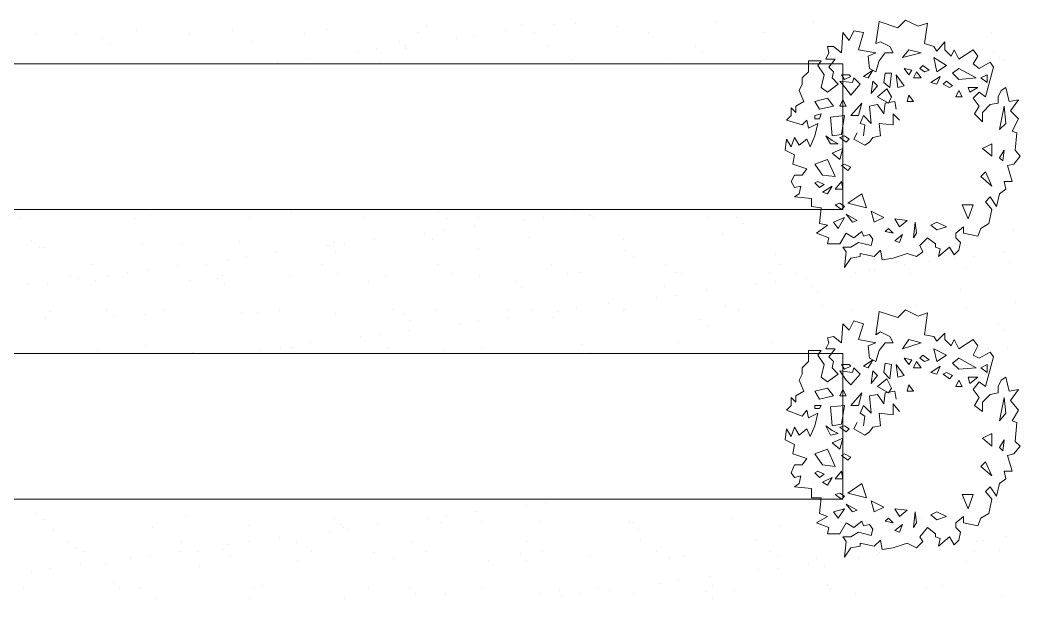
# Model space of a CAD drawing. Header units: millimetres. Extents: x 51.3 to 71.5, y 31.8 to 61.9.
# Drawn here: x 67.231 to 69.991, y 40.909 to 42.504 of the extents above; entities that cross this region are included whole.
import ezdxf

# ---------------------------------------------------------------- set-up
doc = ezdxf.new("R2010")
doc.units = ezdxf.units.MM
for name, color, linetype, true_color in [('PDF_05-hatch', 7, 'Continuous', 0x136633), ('PDF_PISO', 7, 'Continuous', 0xb9b9b9), ('PDF_Vegetação', 7, 'Continuous', 0x00dd37)]:
    doc.layers.add(name, color=color, linetype=linetype, true_color=true_color)
doc.layers.add('PDF_COTAS', color=1, linetype='Continuous')

msp = doc.modelspace()

# ---------------------------------------------------------------- linework, layer by layer
at = {"layer": 'PDF_05-hatch', "lineweight": 5}
for points in [[(69.6671, 42.4003), (69.719, 42.4133), (69.6844, 42.4219)], [(69.7536, 42.4003), (69.7882, 42.3787), (69.7622, 42.3614)], [(69.6714, 42.37), (69.693, 42.3657), (69.6844, 42.3527)], [(69.7147, 42.37), (69.7276, 42.3614), (69.7406, 42.3657), (69.7233, 42.3787)], [(69.8703, 42.3441), (69.8227, 42.3398), (69.8055, 42.357), (69.8227, 42.37)], [(69.4942, 42.3354), (69.5114, 42.3138), (69.5244, 42.2965), (69.5504, 42.3268), (69.5331, 42.3441), (69.5287, 42.3311)], [(69.4985, 42.3527), (69.5071, 42.3398), (69.5244, 42.3484), (69.5201, 42.3527)], [(69.559, 42.3484), (69.572, 42.3441), (69.5849, 42.3657)], [(69.6152, 42.3311), (69.6325, 42.3181), (69.6368, 42.357), (69.6195, 42.357)], [(69.6498, 42.3527), (69.6714, 42.3225), (69.6541, 42.3181)], [(69.6974, 42.3441), (69.719, 42.3441), (69.706, 42.3614)], [(69.7449, 42.3311), (69.7622, 42.3268), (69.7709, 42.3484)], [(69.8833, 42.3441), (69.9006, 42.3311), (69.9006, 42.3527)], [(69.5849, 42.3354), (69.5979, 42.3225), (69.5806, 42.3008)], [(69.5979, 42.2922), (69.6282, 42.2749), (69.6368, 42.2922), (69.6239, 42.3138)], [(69.7795, 42.3268), (69.7968, 42.3181), (69.8055, 42.3225), (69.7882, 42.3354)], [(69.8487, 42.3181), (69.853, 42.3052), (69.8746, 42.3181)], [(69.425, 42.2792), (69.4379, 42.2576), (69.4769, 42.2662), (69.4596, 42.2879)], [(69.6801, 42.2792), (69.6974, 42.2792), (69.6844, 42.2965)], [(69.8141, 42.2922), (69.8314, 42.2922), (69.8227, 42.3095)], [(69.4942, 42.2662), (69.5114, 42.2662), (69.5028, 42.2835)], [(69.5244, 42.2403), (69.546, 42.2403), (69.5547, 42.2749)], [(69.425, 42.2317), (69.4379, 42.2317), (69.4423, 42.2446), (69.425, 42.2403)], [(69.4725, 42.1841), (69.4985, 42.1884), (69.5071, 42.2403), (69.4682, 42.236)], [(69.4898, 42.1625), (69.4682, 42.1625), (69.4552, 42.1841), (69.4725, 42.1711)], [(69.4942, 42.1798), (69.5114, 42.1668), (69.5201, 42.1755), (69.5071, 42.1841)], [(69.4725, 42.1365), (69.4942, 42.1192), (69.5028, 42.1495)], [(69.9135, 42.1279), (69.8876, 42.1495), (69.9135, 42.1625)], [(69.425, 42.1063), (69.4466, 42.076), (69.4812, 42.0717), (69.4596, 42.1192)], [(69.4985, 42.102), (69.5158, 42.089), (69.5244, 42.0976), (69.5071, 42.1063)], [(69.8833, 42.0717), (69.8962, 42.0847), (69.9135, 42.0457)], [(69.425, 42.0544), (69.4379, 42.0414), (69.4509, 42.0501), (69.4336, 42.0587)], [(69.4466, 42.0285), (69.4596, 42.0241), (69.4725, 42.0457)], [(69.4812, 42.0371), (69.5028, 42.0371), (69.4985, 42.0587)], [(69.5158, 41.9982), (69.5677, 41.9852), (69.5547, 42.0241)], [(69.4812, 41.9939), (69.4985, 41.9809), (69.5071, 41.9895), (69.4942, 41.9982)], [(69.8487, 41.955), (69.8314, 41.9939), (69.8617, 41.9939)], [(69.4898, 41.929), (69.5071, 41.9593), (69.4769, 41.9463)], [(69.5114, 41.9679), (69.5287, 41.9463), (69.5417, 41.9506)], [(69.5806, 41.9766), (69.5893, 41.9463), (69.6152, 41.9593)], [(69.6455, 41.955), (69.6585, 41.9333), (69.6801, 41.9506)], [(69.6195, 41.9204), (69.6412, 41.916), (69.6282, 41.929)], [(69.7017, 41.9463), (69.706, 41.916), (69.6974, 41.9031)], [(69.7449, 41.9377), (69.7622, 41.9247), (69.7882, 41.9333), (69.7622, 41.9463)], [(69.6455, 41.8944), (69.6585, 41.8901), (69.6671, 41.9117)], [(69.6671, 41.5961), (69.719, 41.6134), (69.6844, 41.622)], [(69.7536, 41.5961), (69.7882, 41.5788), (69.7622, 41.5615)], [(69.6714, 41.5702), (69.693, 41.5658), (69.6844, 41.5529)], [(69.7147, 41.5702), (69.7276, 41.5615), (69.7406, 41.5658), (69.7233, 41.5788)], [(69.8703, 41.5442), (69.8227, 41.5399), (69.8055, 41.5572), (69.8227, 41.5702)], [(69.4942, 41.5356), (69.5114, 41.5096), (69.5244, 41.4966), (69.5504, 41.5269), (69.5331, 41.5442), (69.5287, 41.5312)], [(69.4985, 41.5529), (69.5071, 41.5399), (69.5244, 41.5485), (69.5201, 41.5529)], [(69.559, 41.5485), (69.572, 41.5442), (69.5849, 41.5658)], [(69.6152, 41.5312), (69.6325, 41.5139), (69.6368, 41.5529), (69.6195, 41.5572)], [(69.6498, 41.5529), (69.6714, 41.5226), (69.6541, 41.5183)], [(69.6974, 41.5442), (69.719, 41.5442), (69.706, 41.5615)], [(69.7449, 41.5312), (69.7622, 41.5269), (69.7709, 41.5485)], [(69.8833, 41.5442), (69.9006, 41.5312), (69.9006, 41.5529)], [(69.5849, 41.5356), (69.5979, 41.5226), (69.5806, 41.501)], [(69.5979, 41.4923), (69.6282, 41.475), (69.6368, 41.488), (69.6239, 41.5139)], [(69.7795, 41.5269), (69.7968, 41.5139), (69.8055, 41.5226), (69.7882, 41.5312)], [(69.8487, 41.5183), (69.853, 41.501), (69.8746, 41.5183)], [(69.425, 41.4794), (69.4379, 41.4577), (69.4769, 41.4664), (69.4596, 41.488)], [(69.6801, 41.4794), (69.6974, 41.4794), (69.6844, 41.4966)], [(69.8141, 41.4923), (69.8314, 41.4923), (69.8227, 41.5096)], [(69.4942, 41.4664), (69.5114, 41.4664), (69.5028, 41.4837)], [(69.5244, 41.4404), (69.546, 41.4404), (69.5547, 41.475)], [(69.425, 41.4318), (69.4379, 41.4318), (69.4423, 41.4404), (69.425, 41.4404)], [(69.4725, 41.3842), (69.4985, 41.3886), (69.5071, 41.4404), (69.4682, 41.4361)], [(69.4898, 41.3626), (69.4682, 41.3583), (69.4552, 41.3842), (69.4725, 41.3713)], [(69.4942, 41.3799), (69.5114, 41.3669), (69.5201, 41.3756), (69.5071, 41.3842)], [(69.4725, 41.3367), (69.4942, 41.3194), (69.5028, 41.3496)], [(69.9135, 41.328), (69.8876, 41.3496), (69.9135, 41.3626)], [(69.425, 41.3064), (69.4466, 41.2761), (69.4812, 41.2718), (69.4596, 41.3194)], [(69.4985, 41.3021), (69.5158, 41.2891), (69.5244, 41.2978), (69.5071, 41.3064)], [(69.8833, 41.2718), (69.8962, 41.2848), (69.9135, 41.2459)], [(69.425, 41.2545), (69.4379, 41.2416), (69.4509, 41.2502), (69.4336, 41.2589)], [(69.4466, 41.2286), (69.4596, 41.2199), (69.4725, 41.2416)], [(69.4812, 41.2372), (69.5028, 41.2372), (69.4985, 41.2589)], [(69.5158, 41.1983), (69.5677, 41.1853), (69.5547, 41.2243)], [(69.4812, 41.194), (69.4985, 41.181), (69.5071, 41.1897), (69.4942, 41.1983)], [(69.8487, 41.1551), (69.8314, 41.194), (69.8617, 41.194)], [(69.4898, 41.1291), (69.5071, 41.1551), (69.4769, 41.1464)], [(69.5114, 41.1681), (69.5287, 41.1464), (69.5417, 41.1508)], [(69.5806, 41.1767), (69.5893, 41.1464), (69.6152, 41.1594)], [(69.6455, 41.1551), (69.6585, 41.1335), (69.6801, 41.1508)], [(69.6195, 41.1205), (69.6412, 41.1162), (69.6282, 41.1291)], [(69.7017, 41.1464), (69.706, 41.1162), (69.6974, 41.1032)], [(69.7449, 41.1378), (69.7622, 41.1248), (69.7882, 41.1335), (69.7622, 41.1464)], [(69.6455, 41.0946), (69.6585, 41.0902), (69.6671, 41.1118)]]:
    msp.add_lwpolyline(points, close=True, dxfattribs=at)
for points in [[(69.559, 42.1841), (69.5633, 42.2144), (69.5504, 42.2187), (69.559, 42.2403), (69.5806, 42.2187), (69.5763, 42.2662), (69.5979, 42.2706), (69.6152, 42.2446), (69.6195, 42.2749), (69.6455, 42.2792), (69.6498, 42.2576)], [(69.6585, 42.2273), (69.6412, 42.2446), (69.6412, 42.2144), (69.6022, 42.2187), (69.6066, 42.1841), (69.5849, 42.1798), (69.5763, 42.1668), (69.5633, 42.1582), (69.5331, 42.1755), (69.5417, 42.1927)], [(69.559, 41.3842), (69.5633, 41.4102), (69.5504, 41.4188), (69.559, 41.4404), (69.5806, 41.4188), (69.5763, 41.4664), (69.5979, 41.4707), (69.6152, 41.4448), (69.6195, 41.475), (69.6455, 41.4794), (69.6498, 41.4577)], [(69.6585, 41.4231), (69.6412, 41.4448), (69.6412, 41.4145), (69.6022, 41.4188), (69.6066, 41.3842), (69.5849, 41.3799), (69.5763, 41.3669), (69.5633, 41.3583), (69.5331, 41.3756), (69.5417, 41.3929)]]:
    msp.add_lwpolyline(points, dxfattribs=at)
at = {"layer": 'PDF_COTAS', "color": 114, "lineweight": 5, "true_color": 0x139a47}
for points in [[(69.8876, 42.223), (69.8876, 42.249), (69.9092, 42.2706), (69.9308, 42.2749), (69.9308, 42.2922), (69.9395, 42.3095), (69.9525, 42.3181), (69.9611, 42.2792), (69.987, 42.2835), (69.9654, 42.2533), (69.987, 42.2317), (69.9698, 42.1971), (69.9827, 42.1927), (69.9784, 42.1452), (69.9914, 42.1279), (69.9741, 42.1063), (69.9568, 42.102), (69.9698, 42.0587), (69.9481, 42.0587), (69.9525, 42.0371), (69.9352, 42.0241), (69.9265, 41.9895), (69.9092, 42.0155), (69.8962, 42.0025), (69.9135, 41.9809), (69.9049, 41.942), (69.8833, 41.929), (69.8746, 41.9074), (69.8357, 41.916), (69.8357, 41.9333), (69.8141, 41.916), (69.8141, 41.9031), (69.8271, 41.8901), (69.8227, 41.8685), (69.8098, 41.8555), (69.7968, 41.8771), (69.7665, 41.8512), (69.7709, 41.8728), (69.7579, 41.8771), (69.7579, 41.8858), (69.7363, 41.9031), (69.7147, 41.8814), (69.7233, 41.8642), (69.706, 41.8512), (69.6801, 41.8598), (69.6412, 41.8469), (69.6109, 41.8425), (69.6066, 41.8685), (69.5893, 41.8512), (69.5504, 41.8598), (69.5504, 41.8512), (69.5244, 41.8469), (69.5071, 41.8209), (69.5114, 41.8642), (69.5028, 41.8771), (69.5244, 41.8771), (69.546, 41.8901), (69.5806, 41.8814), (69.5849, 41.8987), (69.5763, 41.9117), (69.559, 41.9074), (69.5547, 41.9204), (69.5331, 41.9031), (69.5114, 41.916), (69.4942, 41.8858), (69.4596, 41.8858), (69.4639, 41.9031), (69.4293, 41.916), (69.4596, 41.9377), (69.4379, 41.942), (69.4423, 41.9852), (69.4163, 41.9895), (69.4163, 42.0112), (69.3688, 42.0155), (69.3817, 42.0241), (69.3861, 42.0457), (69.3688, 42.0414), (69.3601, 42.0587), (69.3688, 42.076), (69.3904, 42.076), (69.4034, 42.0933), (69.3644, 42.1063), (69.3688, 42.1322), (69.3428, 42.1452), (69.3472, 42.1755), (69.3601, 42.1538), (69.3688, 42.1798), (69.3817, 42.1582), (69.4034, 42.1755), (69.412, 42.1538), (69.425, 42.1841), (69.4336, 42.2187), (69.4077, 42.2057), (69.4034, 42.2273), (69.3904, 42.2144), (69.3472, 42.2273), (69.3601, 42.2403), (69.3601, 42.2619), (69.3731, 42.249), (69.3731, 42.2662), (69.3947, 42.2792), (69.3817, 42.3095), (69.3904, 42.3268), (69.3904, 42.3441), (69.4077, 42.3614), (69.4077, 42.3916), (69.4423, 42.3916), (69.4336, 42.3787), (69.4509, 42.3527), (69.4423, 42.3181), (69.4596, 42.3052), (69.4898, 42.3268), (69.4725, 42.3441), (69.4769, 42.3614), (69.4639, 42.3743), (69.4812, 42.396), (69.4552, 42.396), (69.4639, 42.4133), (69.4596, 42.4305), (69.4769, 42.4305), (69.4985, 42.4133), (69.5028, 42.4695), (69.5201, 42.4478), (69.5331, 42.4738), (69.559, 42.4695), (69.546, 42.4219), (69.5936, 42.4133), (69.572, 42.4046), (69.5763, 42.37), (69.5936, 42.3614), (69.6022, 42.3916), (69.6195, 42.4133), (69.6412, 42.4133), (69.6325, 42.4305), (69.6066, 42.4435), (69.5936, 42.4392), (69.6022, 42.4997), (69.6541, 42.4824), (69.6757, 42.504), (69.7103, 42.4868), (69.7363, 42.4954), (69.7276, 42.4392), (69.7536, 42.4305), (69.7622, 42.4176), (69.7838, 42.4435), (69.7838, 42.4219), (69.8011, 42.4046), (69.8098, 42.4219), (69.8227, 42.396), (69.8617, 42.4219), (69.8746, 42.4046), (69.8617, 42.383), (69.879, 42.37), (69.9092, 42.3873), (69.9179, 42.3743), (69.8962, 42.2922), (69.879, 42.3052), (69.8617, 42.2879), (69.879, 42.2662), (69.866, 42.2446)], [(69.8876, 41.4231), (69.8876, 41.4491), (69.9092, 41.4707), (69.9308, 41.475), (69.9308, 41.4923), (69.9395, 41.5096), (69.9525, 41.5183), (69.9611, 41.4794), (69.987, 41.4837), (69.9654, 41.4534), (69.987, 41.4275), (69.9698, 41.3972), (69.9827, 41.3929), (69.9784, 41.341), (69.9914, 41.328), (69.9741, 41.3064), (69.9568, 41.3021), (69.9698, 41.2589), (69.9481, 41.2589), (69.9525, 41.2372), (69.9352, 41.2243), (69.9265, 41.1897), (69.9092, 41.2156), (69.8962, 41.2026), (69.9135, 41.181), (69.9049, 41.1421), (69.8833, 41.1291), (69.8746, 41.1075), (69.8357, 41.1162), (69.8357, 41.1335), (69.8141, 41.1162), (69.8141, 41.1032), (69.8271, 41.0902), (69.8227, 41.0686), (69.8098, 41.0556), (69.7968, 41.0773), (69.7665, 41.0513), (69.7709, 41.0729), (69.7579, 41.0773), (69.7579, 41.0859), (69.7363, 41.1032), (69.7147, 41.0773), (69.7233, 41.0643), (69.706, 41.047), (69.6801, 41.06), (69.6412, 41.047), (69.6109, 41.0427), (69.6066, 41.0686), (69.5893, 41.0513), (69.5504, 41.06), (69.5504, 41.0513), (69.5244, 41.047), (69.5071, 41.0211), (69.5114, 41.0643), (69.5028, 41.0773), (69.5244, 41.0773), (69.546, 41.0902), (69.5806, 41.0816), (69.5849, 41.0989), (69.5763, 41.1118), (69.559, 41.1075), (69.5547, 41.1205), (69.5331, 41.1032), (69.5114, 41.1162), (69.4942, 41.0859), (69.4596, 41.0859), (69.4639, 41.1032), (69.4293, 41.1162), (69.4596, 41.1335), (69.4379, 41.1421), (69.4423, 41.1853), (69.4163, 41.1853), (69.4163, 41.2113), (69.3688, 41.2156), (69.3817, 41.2243), (69.3861, 41.2459), (69.3688, 41.2416), (69.3601, 41.2545), (69.3688, 41.2761), (69.3904, 41.2761), (69.4034, 41.2934), (69.3644, 41.3064), (69.3688, 41.3324), (69.3428, 41.3453), (69.3472, 41.3756), (69.3601, 41.354), (69.3688, 41.3799), (69.3817, 41.3583), (69.4034, 41.3756), (69.412, 41.354), (69.425, 41.3842), (69.4336, 41.4188), (69.4077, 41.4059), (69.4034, 41.4275), (69.3904, 41.4102), (69.3472, 41.4275), (69.3601, 41.4404), (69.3601, 41.4621), (69.3731, 41.4491), (69.3731, 41.4664), (69.3947, 41.4794), (69.3817, 41.5096), (69.3904, 41.5269), (69.3904, 41.5442), (69.4077, 41.5615), (69.4077, 41.5918), (69.4423, 41.5918), (69.4336, 41.5788), (69.4509, 41.5529), (69.4423, 41.5183), (69.4596, 41.5053), (69.4898, 41.5269), (69.4725, 41.5442), (69.4769, 41.5615), (69.4639, 41.5745), (69.4812, 41.5961), (69.4552, 41.5961), (69.4639, 41.6134), (69.4596, 41.6264), (69.4769, 41.6307), (69.4985, 41.6134), (69.5028, 41.6653), (69.5201, 41.648), (69.5331, 41.6739), (69.559, 41.6653), (69.546, 41.622), (69.5936, 41.6134), (69.572, 41.6047), (69.5763, 41.5702), (69.5936, 41.5615), (69.6022, 41.5918), (69.6195, 41.6134), (69.6412, 41.6134), (69.6325, 41.6307), (69.6066, 41.6437), (69.5936, 41.635), (69.6022, 41.6999), (69.6541, 41.6826), (69.6757, 41.7042), (69.7103, 41.6869), (69.7363, 41.6955), (69.7276, 41.635), (69.7536, 41.6307), (69.7622, 41.6177), (69.7838, 41.6393), (69.7838, 41.622), (69.8011, 41.6047), (69.8098, 41.622), (69.8227, 41.5961), (69.8617, 41.622), (69.8746, 41.6047), (69.8617, 41.5788), (69.879, 41.5702), (69.9092, 41.5874), (69.9179, 41.5745), (69.8962, 41.4923), (69.879, 41.5053), (69.8617, 41.4837), (69.879, 41.4621), (69.866, 41.4404)]]:
    msp.add_lwpolyline(points, close=True, dxfattribs=at)
at = {"layer": 'PDF_COTAS', "color": 109, "lineweight": 5, "true_color": 0x136633}
for points in [[(69.9352, 42.2014), (69.9525, 42.2187), (69.9481, 42.2662)], [(69.9352, 42.1236), (69.9438, 42.1149), (69.9481, 42.1452)], [(69.9352, 41.3972), (69.9525, 41.4188), (69.9481, 41.4621)], [(69.9352, 41.3237), (69.9438, 41.3151), (69.9481, 41.3453)]]:
    msp.add_lwpolyline(points, close=True, dxfattribs=at)
at = {"layer": 'PDF_PISO', "lineweight": 5}
for points in [[(64.5004, 42.383), (69.5028, 42.383), (69.5028, 41.9809), (64.5004, 41.9809)], [(64.5004, 41.5831), (69.5028, 41.5831), (69.5028, 41.181), (64.5004, 41.181)]]:
    msp.add_lwpolyline(points, close=True, dxfattribs=at)
at = {"layer": 'PDF_Vegetação', "lineweight": 5}
for points in [[(67.8166, 42.4781), (67.8166, 42.4781)], [(68.076, 42.4781), (68.076, 42.4781)], [(68.3527, 42.4868), (68.3527, 42.4868)], [(68.6165, 42.4911), (68.6165, 42.4911)], [(68.7073, 42.4911), (68.7073, 42.4911)], [(68.7635, 42.4954), (68.7635, 42.4954)], [(68.8802, 42.4868), (68.8802, 42.4868)], [(69.1526, 42.4997), (69.1526, 42.4997)], [(69.4207, 42.4997), (69.4207, 42.4997)], [(69.4207, 42.4997), (69.4207, 42.4997)], [(69.6801, 42.4997), (69.6801, 42.4997)], [(67.2761, 42.4651), (67.2761, 42.4651)], [(67.3842, 42.4651), (67.3842, 42.4651)], [(67.4577, 42.4522), (67.4577, 42.4522)], [(67.5529, 42.4738), (67.5529, 42.4738)], [(67.6999, 42.4651), (67.6999, 42.4651)], [(68.0155, 42.4651), (68.0155, 42.4651)], [(68.3311, 42.4695), (68.3311, 42.4695)], [(68.4349, 42.4522), (68.4349, 42.4522)], [(68.4868, 42.4608), (68.4868, 42.4608)], [(68.5732, 42.4738), (68.5732, 42.4738)], [(68.6511, 42.4695), (68.6511, 42.4695)], [(68.9667, 42.4695), (68.9667, 42.4695)], [(69.2823, 42.4695), (69.2823, 42.4695)], [(69.5979, 42.4695), (69.5979, 42.4695)], [(69.9135, 42.4695), (69.9135, 42.4695)], [(67.4794, 42.4392), (67.4794, 42.4392)], [(67.8728, 42.4435), (67.8728, 42.4435)], [(68.2144, 42.4262), (68.2144, 42.4262)], [(68.2792, 42.4435), (68.2792, 42.4435)], [(68.2965, 42.4349), (68.2965, 42.4349)], [(68.2965, 42.4262), (68.2965, 42.4262)], [(68.69, 42.4349), (68.69, 42.4349)], [(69.0964, 42.4305), (69.0964, 42.4305)], [(68.0241, 42.4003), (68.0241, 42.4003)], [(68.1625, 42.4176), (68.1625, 42.4176)], [(68.7548, 42.396), (68.7548, 42.396)], [(69.0229, 42.396), (69.0229, 42.396)], [(69.1137, 42.4133), (69.1137, 42.4133)], [(69.2823, 42.396), (69.2823, 42.396)], [(69.5114, 42.4219), (69.5114, 42.4219)], [(69.5547, 42.4046), (69.5547, 42.4046)], [(69.8227, 42.4089), (69.8227, 42.4089)], [(69.9179, 42.4176), (69.9179, 42.4176)], [(69.9352, 42.4003), (69.9352, 42.4003)], [(67.942, 42.3873), (67.942, 42.3873)], [(68.223, 42.3873), (68.223, 42.3873)], [(68.4824, 42.383), (68.4824, 42.383)], [(69.8962, 42.383), (69.8962, 42.383)], [(69.9481, 42.3916), (69.9481, 42.3916)], [(67.2329, 41.955), (67.2329, 41.955)], [(67.4318, 41.9809), (67.4318, 41.9809)], [(67.5485, 41.955), (67.5485, 41.955)], [(67.5874, 41.9679), (67.5874, 41.9679)], [(67.6955, 41.9809), (67.6955, 41.9809)], [(67.8642, 41.9593), (67.8642, 41.9593)], [(67.9809, 41.9722), (67.9809, 41.9722)], [(68.1798, 41.9593), (68.1798, 41.9593)], [(68.3873, 41.9722), (68.3873, 41.9722)], [(68.4089, 41.955), (68.4089, 41.955)], [(68.4954, 41.9593), (68.4954, 41.9593)], [(68.677, 41.9593), (68.677, 41.9593)], [(68.7591, 41.9722), (68.7591, 41.9722)], [(68.8024, 41.9636), (68.8024, 41.9636)], [(68.8153, 41.9593), (68.8153, 41.9593)], [(69.131, 41.9593), (69.131, 41.9593)], [(69.2088, 41.9593), (69.2088, 41.9593)], [(69.4466, 41.9593), (69.4466, 41.9593)], [(69.7622, 41.9593), (69.7622, 41.9593)], [(68.4868, 41.9333), (68.4868, 41.9333)], [(68.6251, 41.9506), (68.6251, 41.9506)], [(69.2261, 41.942), (69.2261, 41.942)], [(69.6195, 41.9506), (69.6195, 41.9506)], [(68.21, 41.8987), (68.21, 41.8987)], [(68.3484, 41.916), (68.3484, 41.916)], [(68.37, 41.8987), (68.37, 41.8987)], [(68.4003, 41.9247), (68.4003, 41.9247)], [(68.6381, 41.9031), (68.6381, 41.9031)], [(68.8975, 41.8987), (68.8975, 41.8987)], [(69.1699, 41.9117), (69.1699, 41.9117)], [(69.4379, 41.916), (69.4379, 41.916)], [(69.6974, 41.9117), (69.6974, 41.9117)], [(69.9741, 41.9247), (69.9741, 41.9247)], [(67.2632, 41.8944), (67.2632, 41.8944)], [(67.2848, 41.8771), (67.2848, 41.8771)], [(67.2978, 41.8771), (67.2978, 41.8771)], [(67.5702, 41.8858), (67.5702, 41.8858)], [(67.6782, 41.8858), (67.6782, 41.8858)], [(67.8382, 41.8901), (67.8382, 41.8901)], [(68.076, 41.8814), (68.076, 41.8814)], [(68.0847, 41.8814), (68.0847, 41.8814)], [(68.0976, 41.8901), (68.0976, 41.8901)], [(68.1279, 41.8858), (68.1279, 41.8858)], [(68.4954, 41.8728), (68.4954, 41.8728)], [(67.8555, 41.8512), (67.8555, 41.8512)], [(67.9377, 41.8642), (67.9377, 41.8642)], [(68.102, 41.8642), (68.102, 41.8642)], [(68.9018, 41.8685), (68.9018, 41.8685)], [(68.9234, 41.8512), (68.9234, 41.8512)], [(69.3169, 41.8598), (69.3169, 41.8598)], [(69.7233, 41.8555), (69.7233, 41.8555)], [(69.8098, 41.8469), (69.8098, 41.8469)], [(69.8617, 41.8512), (69.8617, 41.8512)], [(69.9481, 41.8642), (69.9481, 41.8642)], [(67.4318, 41.8296), (67.4318, 41.8296)], [(67.5831, 41.8166), (67.5831, 41.8166)], [(67.6653, 41.8252), (67.6653, 41.8252)], [(67.7474, 41.8296), (67.7474, 41.8296)], [(67.8036, 41.8425), (67.8036, 41.8425)], [(68.0674, 41.8296), (68.0674, 41.8296)], [(68.383, 41.8296), (68.383, 41.8296)], [(68.6986, 41.8296), (68.6986, 41.8296)], [(69.0142, 41.8296), (69.0142, 41.8296)], [(69.3299, 41.8296), (69.3299, 41.8296)], [(69.5763, 41.8166), (69.5763, 41.8166)], [(69.5893, 41.8166), (69.5893, 41.8166)], [(69.6498, 41.8339), (69.6498, 41.8339)], [(69.6714, 41.8296), (69.6714, 41.8296)], [(69.7406, 41.8382), (69.7406, 41.8382)], [(69.84, 41.8209), (69.84, 41.8209)], [(69.9654, 41.8339), (69.9654, 41.8339)], [(67.3713, 41.795), (67.3713, 41.795)], [(67.3929, 41.7907), (67.3929, 41.7907)], [(67.475, 41.7993), (67.475, 41.7993)], [(67.5269, 41.8079), (67.5269, 41.8079)], [(67.7777, 41.7907), (67.7777, 41.7907)], [(67.7907, 41.7993), (67.7907, 41.7993)], [(67.9766, 41.795), (67.9766, 41.795)], [(68.1106, 41.8036), (68.1106, 41.8036)], [(68.2403, 41.7993), (68.2403, 41.7993)], [(68.4262, 41.8036), (68.4262, 41.8036)], [(68.4997, 41.795), (68.4997, 41.795)], [(68.7418, 41.8036), (68.7418, 41.8036)], [(68.7764, 41.8079), (68.7764, 41.8079)], [(69.0402, 41.8079), (69.0402, 41.8079)], [(69.0575, 41.8036), (69.0575, 41.8036)], [(69.2996, 41.8079), (69.2996, 41.8079)], [(69.3731, 41.8036), (69.3731, 41.8036)], [(69.399, 41.7907), (69.399, 41.7907)], [(69.5374, 41.8079), (69.5374, 41.8079)], [(69.6887, 41.8036), (69.6887, 41.8036)], [(67.2545, 41.7734), (67.2545, 41.7734)], [(67.3064, 41.7777), (67.3064, 41.7777)], [(67.4404, 41.7863), (67.4404, 41.7863)], [(67.6999, 41.7863), (67.6999, 41.7863)], [(67.795, 41.7734), (67.795, 41.7734)], [(68.1928, 41.782), (68.1928, 41.782)], [(68.5992, 41.782), (68.5992, 41.782)], [(68.6165, 41.7647), (68.6165, 41.7647)], [(69.0099, 41.769), (69.0099, 41.769)], [(69.265, 41.7734), (69.265, 41.7734)], [(69.3169, 41.782), (69.3169, 41.782)], [(69.4163, 41.769), (69.4163, 41.769)], [(68.9883, 41.7388), (68.9883, 41.7388)], [(69.0445, 41.7431), (69.0445, 41.7431)], [(69.1266, 41.7561), (69.1266, 41.7561)], [(69.4336, 41.7517), (69.4336, 41.7517)], [(69.8271, 41.7604), (69.8271, 41.7604)], [(68.7678, 41.7085), (68.7678, 41.7085)], [(68.8543, 41.7215), (68.8543, 41.7215)], [(69.1785, 41.7128), (69.1785, 41.7128)], [(69.4423, 41.7172), (69.4423, 41.7172)], [(69.706, 41.7172), (69.706, 41.7172)], [(69.8444, 41.7085), (69.8444, 41.7085)], [(69.9784, 41.7258), (69.9784, 41.7258)], [(67.3021, 41.6826), (67.3021, 41.6826)], [(67.3151, 41.6999), (67.3151, 41.6999)], [(67.4707, 41.7042), (67.4707, 41.7042)], [(67.4923, 41.6869), (67.4923, 41.6869)], [(67.5788, 41.6912), (67.5788, 41.6912)], [(67.6307, 41.7042), (67.6307, 41.7042)], [(67.8425, 41.6955), (67.8425, 41.6955)], [(67.8858, 41.6955), (67.8858, 41.6955)], [(67.9463, 41.7042), (67.9463, 41.7042)], [(68.102, 41.6912), (68.102, 41.6912)], [(68.2619, 41.7042), (68.2619, 41.7042)], [(68.2922, 41.6912), (68.2922, 41.6912)], [(68.3787, 41.7042), (68.3787, 41.7042)], [(68.5776, 41.7042), (68.5776, 41.7042)], [(68.5776, 41.6826), (68.5776, 41.6826)], [(68.6424, 41.7042), (68.6424, 41.7042)], [(68.7029, 41.6826), (68.7029, 41.6826)], [(68.7159, 41.6999), (68.7159, 41.6999)], [(68.8975, 41.7042), (68.8975, 41.7042)], [(68.9018, 41.7042), (68.9018, 41.7042)], [(69.1094, 41.6782), (69.1094, 41.6782)], [(69.2131, 41.7042), (69.2131, 41.7042)], [(69.5287, 41.7042), (69.5287, 41.7042)], [(68.3095, 41.6739), (68.3095, 41.6739)], [(68.4435, 41.6653), (68.4435, 41.6653)], [(68.4954, 41.6739), (68.4954, 41.6739)], [(69.131, 41.6609), (69.131, 41.6609)], [(69.5244, 41.6696), (69.5244, 41.6696)], [(69.9308, 41.6653), (69.9308, 41.6653)], [(68.1711, 41.6307), (68.1711, 41.6307)], [(68.223, 41.635), (68.223, 41.635)], [(68.3052, 41.648), (68.3052, 41.648)], [(69.8487, 41.6264), (69.8487, 41.6264)], [(69.9481, 41.648), (69.9481, 41.648)], [(67.5788, 41.6047), (67.5788, 41.6047)], [(67.9506, 41.6004), (67.9506, 41.6004)], [(67.9809, 41.6004), (67.9809, 41.6004)], [(67.9852, 41.6004), (67.9852, 41.6004)], [(68.0328, 41.6134), (68.0328, 41.6134)], [(68.249, 41.6004), (68.249, 41.6004)], [(68.5084, 41.6004), (68.5084, 41.6004)], [(68.7808, 41.6091), (68.7808, 41.6091)], [(69.0488, 41.6134), (69.0488, 41.6134)], [(69.3082, 41.6134), (69.3082, 41.6134)], [(69.5806, 41.622), (69.5806, 41.622)], [(69.9049, 41.5961), (69.9049, 41.5961)], [(69.9568, 41.6004), (69.9568, 41.6004)], [(67.4448, 41.5918), (67.4448, 41.5918)], [(67.7085, 41.5874), (67.7085, 41.5874)], [(67.8944, 41.5918), (67.8944, 41.5918)], [(68.0068, 41.5831), (68.0068, 41.5831)], [(68.4003, 41.5918), (68.4003, 41.5918)], [(68.8067, 41.5874), (68.8067, 41.5874)], [(68.7678, 41.181), (68.7678, 41.181)], [(68.6294, 41.1637), (68.6294, 41.1637)], [(68.6813, 41.1724), (68.6813, 41.1724)], [(67.2761, 41.1421), (67.2761, 41.1421)], [(67.6912, 41.1335), (67.6912, 41.1335)], [(68.0976, 41.1291), (68.0976, 41.1291)], [(68.357, 41.1291), (68.357, 41.1291)], [(68.4089, 41.1335), (68.4089, 41.1335)], [(68.4911, 41.1464), (68.4911, 41.1464)], [(69.1958, 41.1291), (69.1958, 41.1291)], [(69.4639, 41.1291), (69.4639, 41.1291)], [(69.7233, 41.1291), (69.7233, 41.1291)], [(67.2978, 41.1248), (67.2978, 41.1248)], [(67.5961, 41.1032), (67.5961, 41.1032)], [(67.8642, 41.1075), (67.8642, 41.1075)], [(68.1149, 41.1118), (68.1149, 41.1118)], [(68.1236, 41.1032), (68.1236, 41.1032)], [(68.1365, 41.0989), (68.1365, 41.0989)], [(68.2187, 41.1118), (68.2187, 41.1118)], [(68.396, 41.1162), (68.396, 41.1162)], [(68.5084, 41.1205), (68.5084, 41.1205)], [(68.664, 41.1205), (68.664, 41.1205)], [(68.9148, 41.1162), (68.9148, 41.1162)], [(68.9234, 41.1162), (68.9234, 41.1162)], [(68.9364, 41.0989), (68.9364, 41.0989)], [(69.3299, 41.1075), (69.3299, 41.1075)], [(69.7363, 41.1075), (69.7363, 41.1075)], [(67.3237, 41.0946), (67.3237, 41.0946)], [(67.9463, 41.0729), (67.9463, 41.0729)], [(68.0847, 41.0902), (68.0847, 41.0902)], [(69.7536, 41.0902), (69.7536, 41.0902)], [(69.9525, 41.0773), (69.9525, 41.0773)], [(67.3626, 41.0643), (67.3626, 41.0643)], [(67.3842, 41.047), (67.3842, 41.047)], [(67.6782, 41.0643), (67.6782, 41.0643)], [(67.808, 41.0556), (67.808, 41.0556)], [(67.8642, 41.0643), (67.8642, 41.0643)], [(67.9939, 41.0643), (67.9939, 41.0643)], [(68.3138, 41.0643), (68.3138, 41.0643)], [(68.6294, 41.0643), (68.6294, 41.0643)], [(68.9451, 41.0686), (68.9451, 41.0686)], [(69.2607, 41.0686), (69.2607, 41.0686)], [(69.5763, 41.0686), (69.5763, 41.0686)], [(69.8184, 41.0556), (69.8184, 41.0556)], [(69.8703, 41.0643), (69.8703, 41.0643)], [(69.8919, 41.0686), (69.8919, 41.0686)], [(67.4059, 41.0383), (67.4059, 41.0383)], [(67.5356, 41.0211), (67.5356, 41.0211)], [(67.5874, 41.0254), (67.5874, 41.0254)], [(67.6739, 41.0383), (67.6739, 41.0383)], [(67.7215, 41.0383), (67.7215, 41.0383)], [(67.7907, 41.0427), (67.7907, 41.0427)], [(67.8123, 41.0254), (67.8123, 41.0254)], [(68.0371, 41.0383), (68.0371, 41.0383)], [(68.2057, 41.034), (68.2057, 41.034)], [(68.2663, 41.0167), (68.2663, 41.0167)], [(68.3527, 41.0383), (68.3527, 41.0383)], [(68.6121, 41.0297), (68.6121, 41.0297)], [(68.6727, 41.0383), (68.6727, 41.0383)], [(68.8024, 41.0254), (68.8024, 41.0254)], [(68.9883, 41.0383), (68.9883, 41.0383)], [(69.0229, 41.0211), (69.0229, 41.0211)], [(69.0661, 41.0254), (69.0661, 41.0254)], [(69.3039, 41.0383), (69.3039, 41.0383)], [(69.3255, 41.0254), (69.3255, 41.0254)], [(69.4293, 41.0167), (69.4293, 41.0167)], [(69.546, 41.0211), (69.546, 41.0211)], [(69.5979, 41.0297), (69.5979, 41.0297)], [(69.6022, 41.034), (69.6022, 41.034)], [(69.6195, 41.0427), (69.6195, 41.0427)], [(69.6801, 41.0383), (69.6801, 41.0383)], [(69.866, 41.0383), (69.866, 41.0383)], [(69.9352, 41.0427), (69.9352, 41.0427)], [(67.3151, 40.9908), (67.3151, 40.9908)], [(67.3972, 41.0038), (67.3972, 41.0038)], [(67.4664, 41.0038), (67.4664, 41.0038)], [(67.7258, 40.9994), (67.7258, 40.9994)], [(67.9982, 41.0124), (67.9982, 41.0124)], [(68.5257, 41.0124), (68.5257, 41.0124)], [(68.6294, 41.0124), (68.6294, 41.0124)], [(69.3255, 40.9908), (69.3255, 40.9908)], [(69.4077, 41.0038), (69.4077, 41.0038)], [(69.4509, 40.9994), (69.4509, 40.9994)], [(69.8444, 41.0081), (69.8444, 41.0081)], [(67.2632, 40.9821), (67.2632, 40.9821)], [(69.1353, 40.9692), (69.1353, 40.9692)], [(69.2693, 40.9865), (69.2693, 40.9865)], [(67.2416, 40.9389), (67.2416, 40.9389)], [(67.488, 40.9519), (67.488, 40.9519)], [(67.5053, 40.9346), (67.5053, 40.9346)], [(67.5615, 40.9389), (67.5615, 40.9389)], [(67.8771, 40.9389), (67.8771, 40.9389)], [(67.8987, 40.9432), (67.8987, 40.9432)], [(68.1928, 40.9389), (68.1928, 40.9389)], [(68.3052, 40.9389), (68.3052, 40.9389)], [(68.5084, 40.9389), (68.5084, 40.9389)], [(68.824, 40.9389), (68.824, 40.9389)], [(68.9969, 40.9476), (68.9969, 40.9476)], [(69.0488, 40.9562), (69.0488, 40.9562)], [(69.1439, 40.9432), (69.1439, 40.9432)], [(69.4596, 40.9432), (69.4596, 40.9432)], [(69.4682, 40.9346), (69.4682, 40.9346)], [(69.732, 40.9346), (69.732, 40.9346)], [(69.7752, 40.9432), (69.7752, 40.9432)], [(67.6047, 40.9086), (67.6047, 40.9086)], [(67.8685, 40.9086), (67.8685, 40.9086)], [(68.1279, 40.9086), (68.1279, 40.9086)], [(68.3225, 40.9216), (68.3225, 40.9216)], [(68.4046, 40.9173), (68.4046, 40.9173)], [(68.6683, 40.9216), (68.6683, 40.9216)], [(68.7202, 40.9303), (68.7202, 40.9303)], [(68.7246, 40.913), (68.7246, 40.913)], [(68.7764, 40.9216), (68.7764, 40.9216)], [(68.8586, 40.9303), (68.8586, 40.9303)], [(68.9278, 40.9216), (68.9278, 40.9216)], [(69.1266, 40.9259), (69.1266, 40.9259)], [(69.1439, 40.9086), (69.1439, 40.9086)], [(69.2045, 40.9303), (69.2045, 40.9303)], [(69.5374, 40.9173), (69.5374, 40.9173)], [(69.9438, 40.913), (69.9438, 40.913)]]:
    msp.add_lwpolyline(points, dxfattribs=at)

doc.saveas('drawing.dxf')
